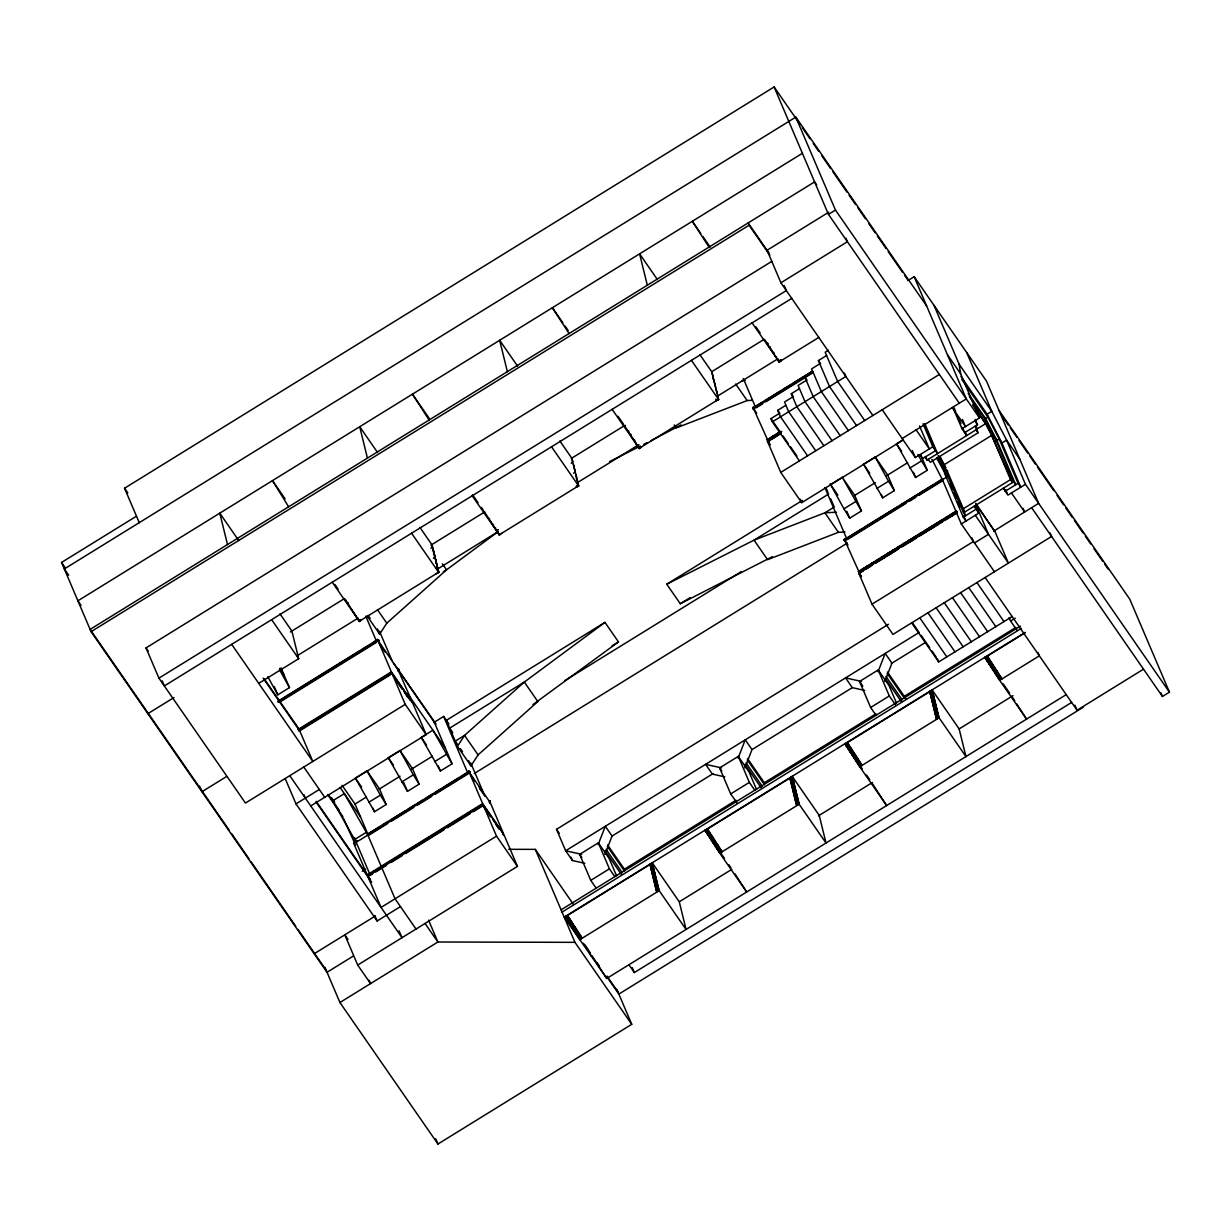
<?xml version="1.0" encoding="UTF-8"?>
<svg xmlns="http://www.w3.org/2000/svg" width="1231" height="1231" viewBox="0 0 1231 1231"><rect width="100%" height="100%" fill="white"/><g stroke="black" fill="none" stroke-linecap="round" stroke-linejoin="round"><path stroke-width="1.5" d="M378.117 639.612L377.809 641.505L377.086 639.551L378.702 640.135L378.102 641.305L377.086 639.551L372.377 643.228M468.365 772.083C468.226 771.314 469.226 773.391 468.811 771.406C470.734 774.745 468.195 769.375 469.088 773.253L434.912 794.364M942.931 478.674L846.497 538.239C842.989 542.086 845.697 539.793 845.205 539.286L861.485 529.238M565.845 916.71L565.721 917.772L567.999 916.218L565.152 916.895L567.337 915.202L582.217 938.207L579.709 939.407M566.599 917.88L566.475 918.942L568.753 917.387L565.906 918.064L567.737 917.095M567.353 919.049L567.229 920.111L569.507 918.572L566.66 919.234L568.491 918.264M568.86 921.388L568.737 922.45L571.015 920.911L568.183 921.573L569.999 920.603M569.614 922.558L569.507 923.619L571.769 922.081L568.937 922.742L570.753 921.773M570.368 923.727L570.261 924.789L572.538 923.25L569.691 923.912L571.507 922.942M571.122 924.896L571.015 925.958L573.292 924.419L570.445 925.081L572.261 924.112M571.892 926.066L571.769 927.128L574.046 925.589L571.199 926.251L573.015 925.281M572.646 927.235L572.523 928.297L574.8 926.758L571.953 927.42L573.784 926.451M574.154 929.574L574.031 930.636L576.308 929.097L573.461 929.759L575.292 928.79M574.908 930.744L574.785 931.805L577.062 930.267L574.231 930.928L576.046 929.959M575.662 931.913L575.554 932.975L577.816 931.436L574.985 932.098L576.8 931.128M576.416 933.083L576.308 934.144L578.57 932.606L575.739 933.267L577.554 932.298M577.17 934.252L577.062 935.314L579.339 933.775L576.493 934.437L578.308 933.467M577.924 935.422L577.816 936.483L580.093 934.945L577.247 935.606L579.062 934.637M579.447 937.76L579.324 938.822L581.601 937.283L578.755 937.945L580.586 936.976M706.532 831.433L706.425 832.495L708.702 830.956L705.855 831.617L707.671 830.663M707.286 832.602L707.179 833.664L709.456 832.125L706.609 832.787L708.425 831.833M708.056 833.772L707.933 834.833L710.21 833.295L707.363 833.956L709.179 833.002M708.81 834.941L708.687 836.003L710.964 834.464L708.117 835.126L709.948 834.172M709.564 836.111L709.441 837.172L711.718 835.634L708.871 836.295L710.702 835.341M710.318 837.28L710.195 838.342L712.472 836.803L709.625 837.465L711.456 836.511M711.826 839.619L711.718 840.696L713.98 839.142L711.149 839.804L712.964 838.85M712.58 840.788L712.472 841.866L714.734 840.311L711.903 840.988L713.718 840.019M713.334 841.958L713.226 843.035L715.503 841.481L712.657 842.158L714.472 841.188M714.088 843.127L713.98 844.204L716.257 842.65L713.411 843.327L715.226 842.358M714.857 844.297L714.734 845.374L717.011 843.82L714.165 844.497L715.98 843.527M715.611 845.466L715.488 846.543L717.765 844.989L714.919 845.666L716.75 844.697M717.119 847.805L716.996 848.882L719.273 847.328L716.427 848.005L718.258 847.036M717.873 848.975L717.75 850.052L720.027 848.498L717.196 849.175L719.012 848.205M718.627 850.144L718.519 851.221L720.781 849.667L717.95 850.344L719.766 849.375M719.381 851.313L719.273 852.391L721.535 850.836L718.704 851.513L720.52 850.544M845.728 743.816L845.605 744.893L847.882 743.339L845.035 744.016L846.866 743.047M846.482 744.986L846.359 746.063L848.636 744.509L845.789 745.186L847.62 744.216M847.236 746.155L847.113 747.232L849.39 745.678L846.559 746.355L848.374 745.386M847.99 747.325L847.882 748.402L850.144 746.848L847.313 747.525L849.128 746.555M848.744 748.494L848.636 749.571L850.898 748.017L848.067 748.694L849.882 747.725M849.498 749.664L849.39 750.741L851.667 749.187L848.821 749.864L850.636 748.894M851.021 752.003L850.898 753.08L853.175 751.525L850.329 752.203L852.144 751.233M851.775 753.172L851.652 754.249L853.929 752.695L851.083 753.372L852.914 752.403M852.529 754.341L852.406 755.419L854.683 753.864L851.837 754.541L853.668 753.572M853.283 755.511L853.16 756.588L855.437 755.034L852.591 755.711L854.422 754.741M854.037 756.68L853.914 757.757L856.191 756.203L853.36 756.88L855.176 755.911M854.791 757.85L854.683 758.927L856.945 757.373L854.114 758.05L855.93 757.08M856.299 760.189L856.191 761.266L858.469 759.712L855.622 760.389L857.438 759.419M857.053 761.358L856.945 762.435L859.223 760.881L856.376 761.558L858.192 760.589M857.822 762.528L857.699 763.605L859.977 762.051L857.13 762.728L858.946 761.758M858.576 763.697L858.453 764.774L860.731 763.22L857.884 763.897L859.715 762.928M859.33 764.866L859.207 765.944L861.485 764.389L858.638 765.067L860.469 764.097M985.662 657.369L985.554 658.447L987.831 656.892L984.985 657.569L987.17 655.877L1002.034 678.881L999.526 680.081L1026.577 719.119M986.416 658.539L986.308 659.616L988.585 658.062L985.739 658.739L987.554 657.769M987.185 659.708L987.062 660.785L989.339 659.231L986.493 659.908L988.308 658.939M987.939 660.893L987.816 661.955L990.093 660.401L987.247 661.078L989.078 660.108M988.693 662.063L988.57 663.124L990.847 661.57L988.001 662.247L989.832 661.278M990.201 664.401L990.078 665.463L992.355 663.909L989.524 664.586L991.34 663.617M990.955 665.571L990.847 666.633L993.109 665.079L990.278 665.756L992.094 664.786M991.709 666.74L991.601 667.802L993.863 666.248L991.032 666.925L992.848 665.956M992.463 667.91L992.355 668.972L994.633 667.417L991.786 668.094L993.602 667.125M993.217 669.079L993.109 670.141L995.387 668.587L992.54 669.264L994.356 668.295M993.986 670.249L993.863 671.31L996.141 669.756L993.294 670.433L995.11 669.464M995.494 672.588L995.371 673.649L997.649 672.111L994.802 672.772L996.633 671.803M996.248 673.757L996.125 674.819L998.403 673.28L995.556 673.942L997.387 672.972M997.002 674.927L996.879 675.988L999.157 674.45L996.325 675.111L998.141 674.142M997.756 676.096L997.649 677.158L999.911 675.619L997.079 676.281L998.895 675.311M998.51 677.265L998.403 678.327L1000.68 676.788L997.833 677.45L999.649 676.481M999.264 678.435L999.157 679.497L1001.434 677.958L998.587 678.62L1000.403 677.65M378.502 640.366C375.778 638.581 380.087 642.228 377.086 640.335M468.965 771.252C469.257 774.961 470.704 769.744 467.488 772.36L367.777 833.941L355.02 804.043L342.064 785.332M378.409 639.905L377.086 639.982L378.686 640.551M278.206 702.332L378.055 640.659L391.366 671.864L412.323 702.116L397.859 669.325M398.69 669.187L398.69 671.126L398.167 669.218M398.259 669.51C398.167 672.711 400.06 669.818 397.89 669.387M490.277 801.289C488.292 803.381 491.923 802.412 489.43 800.966M489.723 800.919C489.753 805.89 489.569 800.504 490.323 801.581M753.341 409.138C752.572 404.26 754.526 412.385 753.541 407.199C752.356 408 755.08 410.385 753.249 407.199M753.634 407.138C753.141 408.292 753.988 409.892 753.772 407.661M844.143 540.07C844.651 538.009 845.405 542.856 844.758 538.763M844.497 540.64C844.004 536.578 845.928 542.871 844.374 539.347M844.912 538.886L844.666 539.732M844.451 540.378L844.912 539.486M844.851 540.901L845.205 539.701M399.152 670.48L398.09 670.787L399.013 669.602M377.809 641.505L377.794 639.535L278.144 701.178M432.066 545.148L432.327 546.225M430.942 548.349L432.42 546.579M433.112 549.411L433.374 550.488M433.466 550.842L433.727 551.903M433.512 553.365L433.804 552.257M434.158 553.673L434.42 554.75M434.512 555.104L434.774 556.166M433.374 558.289L434.866 556.52M435.559 559.366L435.82 560.428M435.912 560.782L436.174 561.844M435.959 563.306L436.251 562.198M436.605 563.629L436.867 564.69M436.959 565.044L437.22 566.106M435.82 568.23L437.297 566.46M438.005 569.307L438.267 570.368M438.344 570.722L438.621 571.8M572.015 458.717L572.277 459.779M572.353 460.132L572.615 461.194M571.23 463.318L572.707 461.548M573.4 464.395L573.661 465.456M573.754 465.81L574.015 466.888M574.108 467.241L574.369 468.303M574.446 468.657L574.708 469.719M574.8 470.073L575.062 471.15M573.677 473.273L575.154 471.504M575.846 474.335L576.108 475.412M576.2 475.766L576.462 476.828M576.262 478.29L576.554 477.182M576.893 478.597L577.154 479.675M577.247 480.028L577.508 481.09M577.601 481.444L577.862 482.506M576.816 486.06L578.293 484.291M711.949 372.27L712.21 373.332M712.303 373.685L712.564 374.763M712.657 375.116L712.918 376.178M712.995 376.532L713.257 377.594M713.057 379.056L713.349 377.948M713.703 379.379L713.965 380.441M714.042 380.794L714.303 381.856M714.395 382.21L714.657 383.287M714.749 383.641L715.011 384.703M715.088 385.057L715.349 386.119M715.442 386.472L715.703 387.55M716.134 389.319L716.396 390.381M716.488 390.735L716.75 391.812M716.842 392.166L717.104 393.228M717.535 394.997L717.796 396.074M717.888 396.428L718.15 397.49M650.476 864.347L650.183 865.455L652.568 864.131L649.922 864.393L652.307 863.069L651.676 863.685M650.83 865.762L650.537 866.87L652.907 865.547L650.276 865.808L652.645 864.485L652.015 865.101M651.184 867.193L650.891 868.301L653.261 866.978L650.63 867.224L652.999 865.916L652.368 866.532M651.538 868.609L651.23 869.717L653.615 868.394L650.968 868.655L653.353 867.332L652.722 867.947M651.876 870.025L651.584 871.133L653.953 869.809L651.322 870.071L653.692 868.747L653.061 869.363M652.23 871.456L651.938 872.564L654.307 871.24L651.676 871.486L654.046 870.179L653.415 870.794M652.584 872.871L652.292 873.979L654.661 872.656L652.03 872.917L654.4 871.594L653.769 872.21M652.922 874.287L652.63 875.395L655 874.072L652.368 874.333L654.738 873.01L654.107 873.625M653.276 875.718L652.984 876.826L655.354 875.503L652.722 875.749L655.092 874.441L654.461 875.056M653.63 877.134L653.338 878.242L655.708 876.918L653.076 877.18L655.446 875.857L654.815 876.472M653.969 878.549L653.676 879.657L656.046 878.334L653.415 878.595L655.784 877.272L655.154 877.888M654.323 879.98L654.03 881.088L656.4 879.765L653.769 880.011L656.138 878.703L655.508 879.319M654.677 881.396L654.384 882.504L656.754 881.181L654.123 881.442L656.492 880.119L655.861 880.734M655.015 882.812L654.723 883.92L657.108 882.596L654.461 882.858L656.846 881.534L656.215 882.15M655.369 884.243L655.077 885.351L657.446 884.027L654.815 884.273L657.185 882.966L656.554 883.581M655.723 885.658L655.431 886.766L657.8 885.443L655.169 885.705L657.539 884.381L656.908 884.997M656.077 887.074L655.769 888.182L658.154 886.859L655.508 887.12L657.893 885.797L657.262 886.412M656.415 888.505L656.123 889.613L658.493 888.29L655.861 888.536L658.231 887.228L657.6 887.843M656.769 889.921L656.477 891.029L658.847 889.705L656.215 889.967L658.585 888.644L657.954 889.259M790.425 777.9L790.133 779.008L792.502 777.684L789.825 777.777L796.626 805.413L798.965 803.966L792.164 776.33L819.215 815.368L826.001 843.004L798.965 803.966M790.779 779.331L790.487 780.439L792.856 779.115L790.225 779.361L792.595 778.038L791.964 778.669M791.118 780.746L790.825 781.854L793.195 780.531L790.564 780.793L792.933 779.469L792.302 780.085M791.471 782.162L791.179 783.27L793.549 781.947L790.918 782.208L793.287 780.885L792.656 781.5M791.825 783.593L791.533 784.701L793.903 783.378L791.271 783.624L793.641 782.3L793.01 782.931M792.164 785.009L791.872 786.117L794.257 784.793L791.61 785.055L793.995 783.732L793.364 784.347M792.518 786.424L792.225 787.532L794.595 786.209L791.964 786.471L794.334 785.147L793.703 785.763M792.872 787.855L792.579 788.963L794.949 787.64L792.318 787.886L794.687 786.563L794.057 787.194M793.226 789.271L792.933 790.379L795.303 789.056L792.656 789.317L795.041 787.994L794.41 788.609M793.564 790.687L793.272 791.795L795.641 790.471L793.01 790.733L795.38 789.41L794.749 790.025M793.918 792.118L793.626 793.226L795.995 791.902L793.364 792.149L795.734 790.825L795.103 791.456M794.272 793.533L793.98 794.641L796.349 793.318L793.718 793.58L796.088 792.256L795.457 792.872M794.611 794.949L794.318 796.057L796.688 794.734L794.057 794.995L796.426 793.672L795.795 794.287M794.964 796.38L794.672 797.488L797.042 796.165L794.41 796.411L796.78 795.088L796.149 795.718M795.318 797.796L795.026 798.904L797.396 797.58L794.764 797.842L797.134 796.519L796.503 797.134M795.657 799.211L795.364 800.319L797.734 798.996L795.103 799.258L797.473 797.934L796.842 798.55M796.011 800.642L795.718 801.75L798.088 800.427L795.457 800.673L797.826 799.35L797.196 799.981M796.365 802.058L796.072 803.166L798.442 801.843L795.811 802.104L798.18 800.781L797.55 801.396M796.703 803.474L796.411 804.582L798.796 803.258L796.149 803.52L798.534 802.197L797.903 802.812M930.374 691.468L930.082 692.576L932.452 691.253L929.82 691.499L932.19 690.176L931.559 690.806M930.713 692.884L930.421 693.992L932.79 692.668L930.159 692.93L932.529 691.607L931.898 692.222M931.067 694.299L930.774 695.407L933.144 694.084L930.513 694.346L932.883 693.022L932.252 693.638M931.421 695.73L931.128 696.838L933.498 695.515L930.867 695.761L933.236 694.438L932.606 695.069M931.759 697.146L931.467 698.254L933.837 696.931L931.205 697.192L933.575 695.869L932.944 696.484M932.113 698.562L931.821 699.67L934.191 698.346L931.559 698.608L933.929 697.285L933.298 697.9M932.467 699.993L932.175 701.101L934.544 699.777L931.913 700.024L934.283 698.7L933.652 699.331M932.806 701.408L932.513 702.516L934.898 701.193L932.252 701.455L934.621 700.131L933.99 700.747M933.16 702.824L932.867 703.932L935.237 702.609L932.606 702.87L934.975 701.547L934.344 702.162M933.513 704.255L933.221 705.363L935.591 704.04L932.96 704.286L935.329 702.963L934.698 703.593M933.852 705.671L933.56 706.779L935.945 705.455L933.298 705.717L935.683 704.394L935.052 705.009M934.206 707.086L933.914 708.194L936.283 706.871L933.652 707.133L936.022 705.809L935.391 706.425M934.56 708.517L934.267 709.625L936.637 708.302L934.006 708.548L936.376 707.225L935.745 707.856M934.914 709.933L934.621 711.041L936.991 709.718L934.36 709.979L936.729 708.656L936.099 709.271M935.252 711.349L934.96 712.457L937.33 711.133L934.698 711.395L937.068 710.072L936.437 710.687M935.606 712.78L935.314 713.888L937.683 712.564L935.052 712.811L937.422 711.487L936.791 712.118M935.96 714.195L935.668 715.303L938.037 713.98L935.406 714.242L937.776 712.918L937.145 713.534M936.299 715.611L936.006 716.719L938.376 715.396L935.745 715.657L938.114 714.334L937.483 714.949M936.653 717.042L936.36 718.15L938.73 716.827L936.099 717.073L938.468 715.75L937.837 716.38M468.734 771.283L469.765 772.114M398.644 670.341L398.982 669.418M381.179 866.285L367.869 835.08L344.341 793.626L332.678 800.827L356.205 842.281L469.334 772.406L482.644 803.612L367.192 874.933L353.605 843.081L357.036 840.588M353.605 843.081L356.113 841.142L354.666 837.772M598.158 844.589L605.298 826.278L612.069 836.034L604.913 854.36M738.092 758.158L745.247 739.831L752.003 749.602L744.863 767.913M878.042 671.711L885.197 653.399L891.952 663.155L884.797 681.466M753.157 409.046L753.941 407.538L753.187 408.63M489.43 801.566L490.2 802.474L490.076 801.181M754.495 408.83L753.649 407.738M753.387 407.384L753.187 408.23M845.759 540.578L844.297 539.932L844.774 538.993M844.497 540.101L845.205 539.286M753.495 407.246L753.033 408.184M367.207 616.1L379.687 634.119L386.796 623.163L446.561 569.815L496.77 532.669M452.793 732.66L449.669 728.152L524.314 682.051L537.824 701.562L478.074 754.911L470.95 765.867L457.44 746.355L464.549 735.399L524.314 682.051L604.944 622.378L618.47 641.905L532.961 704.578M768.221 442.698L767.544 441.714L768.636 438.836L768.513 442.514M768.329 439.836L769.483 439.113M767.744 440.206L769.19 440.129L770.96 437.39L773.853 437.251L775.961 434.989M770.652 438.405L771.822 437.682M768.606 438.913L771.514 438.682L773.299 435.943L771.852 439.175L770.067 438.759M772.991 436.959L774.161 436.236M775.592 434.589C782.993 433.281 774.053 436.743 775.761 434.835L774.191 437.728L772.406 437.313M775.315 435.512L776.484 434.789M773.268 436.036L776.176 435.805L777.961 433.066L781.177 433.42M777.484 433.835L778.654 433.112L777.484 433.835L778.377 434.035M777.653 434.081L779.408 432.989M774.745 435.882L776.515 436.297L778.654 433.112M778.515 434.358L780.285 431.619L781.731 431.558M781.146 431.912L779.823 432.389M861.069 576.37L858.807 573.461L859.9 570.584L860.3 574.061M859.592 571.584L860.761 570.876M859.007 571.953L860.454 571.876L862.239 569.137L865.116 568.999L866.901 566.26L869.778 566.122L871.563 563.383L874.456 563.229L876.226 560.49L879.119 560.351L880.888 557.612L883.781 557.474L885.551 554.735L888.443 554.596L890.228 551.857L893.106 551.703L895.229 549.457M862.931 569.184L861.931 570.153L862.377 569.461M865.424 567.983L864.531 567.783L864.254 568.707L865.424 567.983L863.131 570.922L860.454 571.876M861.931 570.153L863.1 569.43M859.869 570.661L862.793 570.445L864.562 567.706L867.455 567.553L869.563 565.306M867.763 566.552L865.455 569.491L863.67 569.076M870.086 565.106L867.793 568.045L866.008 567.629M871.256 564.383L872.425 563.66M866.901 566.26L870.117 566.599L870.671 564.752M869.363 565.137L872.117 564.675L873.902 561.936L876.78 561.798L878.565 559.059L878.98 560.028M873.595 562.952L877.118 562.29L877.672 560.428M875.918 561.505L879.119 560.351M878.257 560.059L879.426 559.351M880.58 558.628L881.75 557.905M878.534 559.136L881.442 558.92L883.227 556.166L886.105 556.027L887.89 553.288L890.782 553.15L892.552 550.411L895.445 550.272L897.214 547.533L900.107 547.395L901.877 544.641L904.77 544.502L906.555 541.763L909.432 541.625L911.217 538.886L914.094 538.747L915.879 536.008L918.772 535.87L920.542 533.115L923.435 532.977L925.204 530.238L928.097 530.099L929.867 527.36L932.759 527.222L934.529 524.483L937.422 524.344L939.207 521.59L942.084 521.452L943.869 518.713L946.747 518.574L948.532 515.835L951.425 515.697L953.194 512.958L956.087 512.804L956.964 511.434L954.64 512.881M884.089 556.458L881.781 559.397L879.996 558.982M885.797 555.458L886.243 554.781L884.12 557.966L880.888 557.612M885.258 555.75L886.412 555.027M887.582 554.304L888.751 553.581M891.075 552.134L889.921 552.857L890.367 552.18M885.889 555.227L888.782 555.073L890.905 551.903M892.798 551.134L893.244 550.457L891.121 553.642L889.336 553.227M892.244 551.426L893.414 550.703M895.753 549.257L893.444 552.196L891.659 551.78M896.907 548.534L898.076 547.826M894.86 549.057L897.768 548.826L899.553 546.087L899.969 547.056M899.245 547.103L900.415 546.379M901.584 545.656L904.77 544.502M899.522 546.164L902.431 545.949L904.216 543.21L907.109 543.071L908.878 540.332L912.109 540.671L914.233 537.485L913.063 538.209L913.956 538.424M904.908 543.256L903.908 544.21L905.077 543.502L904.185 543.286M903.908 544.21L905.077 543.502M906.247 542.779L907.401 542.055M909.74 540.609L907.109 543.071M912.079 539.178L909.771 542.117L906.893 542.255M908.847 540.409L911.771 540.178L913.54 537.439L914.987 537.378M913.233 538.455L914.402 537.732M915.572 537.008L919.095 536.347L920.542 533.115L921.404 533.408L920.234 534.131L921.404 533.408M911.217 538.886L914.433 539.24L915.325 537.855M913.679 537.762L916.433 537.301L918.203 534.562L921.096 534.423L922.881 531.684L926.097 532.023L928.236 528.853L927.066 529.561L927.959 529.776M917.911 535.577L921.096 534.423M922.573 532.684L923.742 531.977M924.896 531.253L926.066 530.53M921.988 533.054L923.773 533.469L924.312 531.607M922.85 531.761L925.758 531.546L927.543 528.807L930.759 529.145L932.898 525.96L931.729 526.683L932.621 526.899M927.235 529.807L928.405 529.084M930.728 527.653L929.39 528.13L930.205 527.853M930.559 527.407L928.097 530.099M927.682 529.13L930.421 528.653L932.206 525.914L935.098 525.775L936.868 523.037L935.437 526.268L933.652 525.852M931.898 526.93L933.067 526.206M935.391 524.76L933.098 527.699L931.313 527.283M936.56 524.052L937.73 523.329M938.899 522.606L940.069 521.882M934.683 524.806L937.76 524.821L938.314 522.96M936.837 523.113L939.761 522.898L941.53 520.159L944.762 520.498L945.316 518.651M941.223 521.159L942.392 520.451M943.562 519.728L946.747 518.574M941.669 520.482L944.423 520.021L946.193 517.282L949.086 517.128C948.87 513.173 958.195 514.943 950.84 514.481M946.885 517.312L945.9 518.282L947.054 517.559L946.162 517.359M945.9 518.282L947.054 517.559M948.224 516.851L949.393 516.128M951.717 514.681L949.086 517.128M952.886 513.958L954.056 513.235M948.67 516.158L951.763 516.174L953.533 513.435L956.425 513.296L957.303 511.927L955.533 511.511L953.748 514.25M955.671 511.834L955.225 512.527L956.395 511.804M376.855 639.705L378.379 639.766M346.25 601.036L345.68 600.159M348.511 604.544L347.942 603.667M352.297 610.391L351.727 609.514M353.805 612.73L353.235 611.853M354.559 613.9L353.989 613.023M356.067 616.239L355.497 615.362M356.821 617.408L356.251 616.531M358.329 619.747L357.775 618.87M359.098 620.916L360.683 619.562M491.477 522.775L490.907 521.898M493.739 526.283L493.185 525.406M496.016 529.792L495.447 528.915M496.77 530.961L498.355 529.607M497.524 532.131L496.955 531.253M498.278 533.3L497.709 532.423M499.032 534.469L498.463 533.592M632.934 438.667L632.365 437.79M633.688 439.836L633.119 438.959M635.196 442.175L634.627 441.298M635.95 443.345L635.381 442.468M636.704 444.514L636.15 443.637M638.227 446.868L637.658 445.976M638.981 448.038L638.412 447.161M768.344 345.219L767.775 344.341M770.606 348.727L770.037 347.85M772.114 351.066L771.545 350.189M772.868 352.235L772.314 351.358M775.899 356.913L775.33 356.036M777.407 359.252L776.838 358.375M778.161 360.421L777.592 359.544M779.377 361.006L781.193 360.037L778.346 360.714M707.379 828.909L707.933 829.786L705.671 831.325L705.101 830.448L707.271 828.755L722.151 851.76L719.643 852.975L746.694 892.013L734.922 873.795M398.382 670.572L398.229 669.664M716.765 399.613L716.119 400.229L715.857 399.167M791.61 777.238L792.241 776.623L789.871 777.946M377.255 640.212L378.163 639.889M398.398 671.187L399.121 670.31M753.926 407.953L753.587 409.154M754.111 408.261L753.864 409.107M845.389 540.009L845.143 540.855M752.941 407.707L753.941 407.538M139.257 522.667L124.562 488.215L774.114 86.97L800.196 124.608M353.159 956.148L327.031 972.29L91.079 631.688L61.55 562.444L136.472 516.174M926.635 305.95L795.811 117.114L64.32 568.953L68.705 575.277M802.397 153.29L77.907 600.805L81.061 605.36M91.079 631.688L749.11 225.227L748.125 222.949L769.252 253.432M766.928 250.355L828.678 212.224M959.288 403.229L828.463 214.394L835.464 210.07L795.811 117.114M298.517 730.86L391.92 673.157L405.23 704.363L245.461 803.058L158.922 678.143L146.027 647.906L771.806 261.372M872.871 415.509L780.931 282.776L847.405 241.722L845.943 238.291M158.922 678.143L786.332 290.578L784.193 285.546M791.748 298.394L164.339 685.944L162.184 680.897M147.874 713.657L174.002 697.531M290.424 631.949L344.311 598.666M430.85 545.21L484.737 511.927M571.276 458.471L625.163 425.187M763.943 339.448L711.703 371.731L718.673 399.613L716.165 400.814M296.948 655.892L357.498 618.485M437.667 568.968L498.201 531.577M576.739 483.06L638.92 444.653M717.458 396.136L777.992 358.744M907.939 280.545L914.156 276.698L986.493 381.118L1038.625 503.341L993.632 531.177M258.725 683.374L298.671 658.708L291.885 631.057L279.976 613.869M359.298 621.255L438.621 572.261L431.819 544.61M499.247 534.808L578.555 485.814M639.181 448.376L718.504 399.367M779.131 361.929L818.784 337.432M332.262 582.217L359.467 621.501L361.637 619.809M419.925 527.437L431.989 544.856L438.79 572.507L436.282 573.708M472.196 495.77L499.417 535.054L501.586 533.362M571.769 458.163L578.724 486.06L576.216 487.261M612.146 409.338L639.351 448.607L641.52 446.93M752.079 322.891L779.3 362.176L781.47 360.483M443.314 571.815L446.561 569.815L442.391 563.813M681.158 424.895L650.614 440.867M828.448 350.235L825.185 352.251L837.665 381.502L864.716 420.54M856.545 425.587L829.509 386.549L818.415 360.545L826.57 355.513M267.773 676.711L277.791 694.838L289.454 687.621L281.022 667.864M819.8 363.807L811.629 368.838L821.339 391.596L848.39 430.635M812.429 371.147L755.219 406.492L743.309 378.533M278.006 701.516L359.467 651.199M362.622 649.245L367.546 646.198M755.557 406.522L762.081 402.506M765.328 400.49L780.008 391.427M783.224 389.442L789.779 385.395M792.979 383.41L812.583 371.3M768.975 442.929L753.572 408.707L813.152 371.9M279.129 702.47L376.194 642.505M756.126 407.83L762.635 403.799M765.882 401.798L813.137 372.608M806.243 380.379L798.088 385.426L805.012 401.675L832.064 440.713M823.893 445.76L796.857 406.722L791.302 393.72L799.473 388.673M792.687 396.967L784.532 402.014L788.686 411.77L815.738 450.808M807.567 455.839L780.531 416.801L777.746 410.308L785.917 405.261M799.396 460.886L772.36 421.848L770.975 418.602L779.131 413.554M772.36 421.848L845.835 376.471L844.358 373.024M297.964 729.568L391.366 671.864M766.882 439.913L779.762 431.958M299.287 729.444L391.119 672.711L393.258 675.788M774.314 436.02L779.192 433.004M780.316 433.25L767.436 441.206L780.746 472.412L801.704 502.663L903.154 439.99M299.841 730.737L390.073 675.003M781.377 433.297L768.359 441.344L767.805 440.036M226.442 776.607L201.961 791.733L199.545 786.086M769.575 444.637L768.898 443.668M780.746 472.412L939.345 374.439M400.46 906.601L377.132 921.003L295.994 803.889L319.321 789.486M433.897 722.474L443.637 716.442L448.9 724.043M902.154 438.528L966.289 398.906L914.156 276.698M604.944 622.378L446.345 720.35L457.44 746.355M772.437 556.658L680.281 603.729L666.756 584.202L802.458 500.371M355.359 778.084L367.023 770.883L379.517 788.917L386.165 804.52L374.501 811.721L355.359 778.084L361.606 787.101M388.304 757.742L399.967 750.541L412.462 768.559L419.109 784.162L407.446 791.364L388.304 757.742L393.505 765.251M421.248 737.384L432.912 730.183L452.054 763.82L440.39 771.021L421.248 737.384L426.449 744.893M842.235 477.336L830.586 484.537L843.927 508.818L849.729 518.174L861.392 510.973L854.729 495.37L842.235 477.336L861.392 510.973M863.531 464.195L875.179 456.993L887.674 475.028L894.337 490.615L882.673 497.832L863.531 464.195L869.763 473.212M920.619 454.67L927.282 470.273L915.618 477.474L896.476 443.837L902.308 440.236M310.735 805.936L426.188 734.615L412.877 703.424L391.92 673.157M828.678 494.031L754.049 540.147L666.756 584.202M882.196 409.738L915.325 457.563L932.821 446.761L923.019 423.772M965.196 432.05L966.704 435.574L961.98 428.742L979.476 417.94L960.611 373.732L947.439 354.713M354.697 804.243L366.038 797.242M378.994 789.24L400.044 776.222M411.385 769.221L432.45 756.219M854.376 495.601L875.349 482.629M886.643 475.658L907.632 462.702M611.93 645.936L618.47 641.905M680.281 603.729L690.083 597.666M984.708 419.109L987.908 417.14L987.093 414.216L960.949 376.471M975.244 419.417L977.506 424.726L964.689 432.65L962.427 427.342M564.737 680.666L741.339 571.569M368.715 802.35L380.379 795.149L367.023 770.883M401.66 782.008L413.324 774.807L399.967 750.541M434.605 761.65L446.268 754.449M843.927 508.818L855.591 501.617M876.872 488.461L888.536 481.259L875.179 456.993M909.817 468.119L921.48 460.917L917.926 454.439M976.075 429.588L985.631 423.679L973.552 405.122M925.035 457.147L927.066 460.071L977.214 429.096L975.691 425.557M975.814 427.434L978.076 432.743L930.251 462.287L928.22 459.348M947.624 470.95L944.408 472.935L963.258 517.143L965.966 521.052L963.704 515.743M996.017 441.067L999.218 439.082L987.908 417.14L961.826 379.487M379.04 827.232L367.654 834.264L366.299 832.325L354.636 839.527L356.205 842.281M382.302 825.232L387.18 822.216M392.058 819.2L405.076 811.152M408.323 809.152L414.832 805.12M418.094 803.12L422.972 800.104M426.234 798.088L432.743 794.072M435.989 792.056L440.867 789.04M444.129 787.04L458.763 777.992M462.025 775.976L466.903 772.96M864.731 527.222L897.276 507.126M900.523 505.11L933.067 485.014M936.314 482.998L941.207 479.982M994.433 571.753L961.303 523.929L942.454 479.721L947.116 476.843L937.514 458.224M860.254 574.692L844.835 540.455L943.084 479.782M387.734 823.508L368.207 835.572L367.484 834.033M390.981 821.492L413.77 807.428M417.017 805.413L431.666 796.38M847.39 539.578L905.97 503.402M909.217 501.386L915.726 497.37M918.972 495.354L941.761 481.29M474.243 773.53L847.297 543.086M362.314 871.225L365.576 869.209M858.145 571.661L956.395 510.973M490.938 816.784L482.398 804.458L367.53 875.41L368.084 876.718M865.578 567.768L873.718 562.736M880.227 558.72L888.351 553.704M891.613 551.688L901.369 545.656M906.262 542.64L916.018 536.608M919.265 534.608L943.685 519.528M948.562 516.512L956.687 511.481M483.198 804.92L496.508 836.126L381.056 907.432L367.746 876.226L483.198 804.92L504.156 835.172L517.466 866.378L357.698 965.058L370.546 983.6L369.1 980.245M956.949 512.281L858.699 572.954L872.01 604.159L892.967 634.411L1051.582 536.454L1050.12 533.023M972.659 404.937L985.631 423.679L991.663 435.389L1010.528 479.598L962.704 509.126L964.735 512.05L946.639 469.611M369.608 875.764L372.685 873.872M375.763 871.979L386.503 865.331M402.383 855.53L391.104 862.485L390.55 861.192M405.615 853.529L444.283 829.648M447.499 827.663L470.057 813.722M473.273 811.737L482.952 805.766L482.398 804.458M862.885 571.076L859.623 573.092L859.069 571.784M866.132 569.076L872.641 565.044M875.903 563.044L898.676 548.964M901.923 546.964L916.572 537.916M919.834 535.9L942.607 521.836M945.854 519.821L957.241 512.788M860.838 576.4L860.361 575.585M939.545 456.563L965.596 515.697L963.565 512.773L1013.713 481.798L994.863 437.59L986.57 421.494L969.336 396.628M963.258 517.143L976.091 509.219L974.583 505.679M1018.083 483.291L1020.776 487.184L1001.926 442.991L999.218 439.082L1018.083 483.291L1005.25 491.215L1003.742 487.676M961.303 523.929L978.799 513.127L975.783 506.049M966.674 352.497L991.755 411.323L1006.589 440.098L1025.438 484.306L1007.958 495.108L1003.219 488.276M872.01 604.159L973.475 541.502L971.998 538.024M974.49 542.963L988.478 534.316L975.66 504.248M314.182 953.748L375.27 916.018M584.848 863.3L572.415 860.531L565.66 850.775L556.504 829.325L888.443 624.286M918.849 632.611L565.66 850.775L581.648 854.329M339.925 1002.511L437.882 942.007L574.954 942.346L631.749 1024.315L437.959 1144.03L339.925 1002.511L324.969 967.428M596.173 888.167L590.757 880.365L579.663 854.36L598.328 842.835L609.145 858.453L616.531 875.78M737.2 803.289L730.706 793.918L719.612 767.913L738.277 756.388L749.094 772.006L756.48 789.348M876.057 715.288L870.64 707.486L859.546 681.482L878.211 669.956L889.028 685.559L896.43 702.901M611.653 836.295L713.041 773.668M752.279 749.433L852.021 687.821M891.275 663.571L925.604 642.367M911.632 622.886L938.684 661.924L1012.144 616.546M590.757 880.365L609.422 868.84L598.328 842.835M730.706 793.918L749.356 782.393L738.277 756.388M870.64 707.486L889.305 695.961L878.211 669.956M1017.083 630.41L1010.589 621.04L1015.252 618.162M624.379 869.209L735.969 800.288M764.328 782.762L875.903 713.842M904.277 696.331L1015.852 627.41M561.09 909.832L1020.422 626.117M562.059 912.109L1021.391 628.379M1025.161 632.395L564.213 917.141L606.745 978.445L1066.231 694.623M565.167 916.895L652.399 863.008M705.101 830.448L792.333 776.561L799.134 804.212L719.812 853.206L704.932 830.202L716.934 847.513M845.051 744.001L932.282 690.129M984.985 657.569L1025.377 632.626M936.56 718.981L929.774 691.33L936.56 718.981L938.899 717.535L965.95 756.573L959.149 728.921L932.113 689.883L939.068 717.781L859.761 766.775L844.881 743.77L862.254 768.836M679.512 901.646L731.83 869.332M818.461 815.83L872.41 782.501M959.041 728.983L1012.975 695.669M628.918 964.75L634.319 972.567L1071.647 702.424M985.108 577.508L1077.048 710.241L1143.522 669.172M1083.08 707.333L618.854 994.094L606.837 976.752M1031.624 507.664L1162.449 696.5L1169.45 692.176L1129.796 599.22L998.972 410.385M576.185 486.676L578.001 485.399M469.442 771.637L468.226 771.56M609.545 461.61L640.351 446.053M643.782 444.329L647.198 442.591M376.948 640.089L377.948 639.874M377.255 640.628L378.563 640.812M377.44 640.936L378.363 641.059M468.134 771.637L468.903 771.483M468.519 772.376L469.827 772.56M468.703 772.683L469.627 772.806M752.095 400.321L747.155 400.567L676.296 427.911L674.219 424.91M845.02 532.007L838.419 532.315L767.575 559.659L754.049 540.147L824.893 512.804L834.233 507.034L830.756 498.909M469.98 771.883L468.395 771.483M489.369 802.535L489.953 800.935M741.878 380.656L745.17 380.487M780.977 431.666L780.7 432.604L770.975 418.602M836.449 512.234L824.893 512.804L838.419 532.315M899.892 546.579L901 546.025M892.89 550.903L895.445 550.272M871.902 563.86L873.01 563.306M864.085 568.46L864.978 568.676M508.649 849.313L535.3 849.375L573.538 904.554M468.611 771.298L469.796 771.868M861.531 681.451L845.543 677.881L852.298 687.652L864.731 690.422M721.581 767.898L705.594 764.328L712.364 774.084L724.797 776.853M377.578 639.551L378.702 640.135M767.021 343.172L768.036 343.464M769.283 346.68L770.298 346.973M773.068 352.528L774.084 352.82M627.825 430.773L628.856 431.081M630.103 434.281L631.118 434.589M633.873 440.129L634.904 440.436M488.645 518.389L489.661 518.682M492.415 524.237L493.446 524.529M494.693 527.745L495.708 528.037M496.201 530.084L497.216 530.376M347.188 602.498L348.204 602.79M357.021 617.7L358.036 617.993M358.529 620.039L359.544 620.332M768.852 443.006L767.498 441.052L769.806 444.622M469.288 771.483L469.95 772.314M398.675 670.695L398.444 669.172M802.366 127.747L809.967 138.718M813.229 143.427L818.661 151.275M821.923 155.968L830.617 168.524M832.787 171.648L846.913 192.036M849.082 195.175L855.591 204.592M857.776 207.716L865.378 218.703M868.624 223.396L875.149 232.813M877.318 235.952L886.012 248.493M888.197 251.647L902.385 272.113M904.554 275.267L907.832 279.991M1001.649 415.416L1008.158 424.818M1010.343 427.957L1016.852 437.359M1019.022 440.498L1027.716 453.054M1029.885 456.178L1035.317 464.025M1037.502 467.165L1053.782 490.677M1057.044 495.385L1063.569 504.802M1065.738 507.926L1072.263 517.343M1074.432 520.482L1083.126 533.023M1085.296 536.162L1090.728 543.994M1093.99 548.703L1102.668 561.244M1104.853 564.383L1108.1 569.091M933.99 305.319L959.087 364.161L991.755 411.323L987.093 414.216L1001.926 442.991L1006.589 440.098L1019.776 459.132M968.197 393.474L985.585 418.571L996.895 440.513L1015.744 484.722L1013.713 481.798M994.863 437.59L996.895 440.513M1010.528 479.598L1012.544 482.521L991.663 435.389L943.854 464.918L945.885 467.842L940.069 456.578M835.464 210.07L979.476 417.94M1025.438 484.306L1169.45 692.176M816.707 184.927L814.599 181.88L90.109 629.41L229.32 830.356M974.814 420.833L977.506 424.726M975.183 426.172L977.214 429.096M976.045 429.819L978.076 432.743M952.286 407.553L965.473 426.588L962.457 419.509M1011.451 492.954L1024.638 511.988L1023.13 508.449M975.706 503.387L994.786 531.407M976.229 504.618L995.11 531.9L1008.42 563.106L975.306 515.281M932.821 446.761L937.56 453.593L924.727 423.526M974.06 506.295L978.799 513.127M916.141 429.881L929.328 448.915L919.526 425.926M947.116 476.843L936.576 457.747M919.988 454.685L922.696 458.578L935.529 450.669L924.219 424.141M749.11 225.227L769.852 255.171M896.476 443.837L901.677 451.362M942.977 520.082L942.084 521.452M940.638 521.529L939.207 521.59M976.937 582.555L1003.988 621.593M818.415 360.545L820.569 363.668M968.782 587.602L995.817 626.641M926.651 530.176L925.204 530.238M960.611 592.634L987.662 631.672M917.326 535.931L916.433 537.301M807.028 380.256L804.859 377.132L813.183 396.644L840.219 435.682M700.731 233.428L692.314 221.288L709.01 247.108M702.839 236.46L710.195 247.092M952.455 597.681L979.491 636.719M906.555 541.763L906.97 542.748M755.772 326.677L760.096 332.924M764.589 339.402L779.3 362.176M998.972 677.742L984.815 657.323L999.695 680.328L1039.364 655.831L1037.918 652.476M1003.265 683.944L1009.712 693.253M944.285 602.728L971.336 641.766M903.323 544.579L902.431 545.949M898.661 547.456L897.214 547.533M791.302 393.72L793.472 396.844M936.129 607.76L963.165 646.798M892.552 550.411L892.967 551.38M887.89 553.288L886.997 554.658M927.959 612.807L955.01 651.845M885.551 554.735L885.966 555.704M884.674 556.104L883.366 556.504M830.109 483.875L837.865 495.062M777.746 410.308L779.915 413.431M919.803 617.854L946.839 656.892M875.333 561.859L874.456 563.229M871.563 563.383L871.979 564.352M782.87 435.774L788.286 443.591M790.44 446.699L796.934 456.07M912.417 622.763L918.895 632.134M921.065 635.258L929.713 647.752M931.882 650.876L936.206 657.123M753.572 408.707L756.711 413.247M844.835 540.455L847.99 544.994M735.707 384.057L747.155 400.567M657.477 279.652L639.597 253.848L647.321 285.223M699.808 354.543L711.872 371.962M691.453 360.344L718.673 399.613M887.459 672.049L905.77 698.485M887.243 673.495L904.477 698.377M885.981 676.481L902.154 699.824M886.074 679.62L901.169 701.393M889.305 695.961L895.799 705.317M859.546 681.482L862.793 686.159M562.89 322.907L552.38 307.735L569.061 333.555M564.998 325.938L568.153 330.493M847.39 742.555L862.1 765.328L859.592 766.528L886.628 805.566L871.917 782.808M617.993 416.232L623.394 424.049M624.471 425.603L639.351 448.607M866.547 775.038L869.778 779.7M517.543 366.099L499.663 340.295L507.372 371.67M559.859 440.99L571.938 458.409M551.519 446.776L578.724 486.06M747.509 758.496L764.759 783.378M747.294 759.927L764.543 784.824M746.048 762.928L762.204 786.255M745.063 764.513L761.22 787.84M749.356 782.393L754.772 790.21M719.612 767.913L721.781 771.037M429.265 418.463L412.431 394.166L429.127 420.002M472.642 494.877L478.043 502.679M481.29 507.372L483.46 510.496M720.15 852.175L724.459 858.376M728.752 864.593L730.906 867.686M377.594 452.531L359.714 426.726L367.423 458.101M650.06 864.454L656.677 891.86L659.016 890.413L686.067 929.451L679.266 901.8L652.23 862.762L659.185 890.659L579.878 939.653L564.998 916.649L580.216 938.622M411.569 533.223L438.79 572.507M607.575 844.928L624.809 869.825M607.36 846.374L624.594 871.256M606.098 849.375L622.255 872.702M605.113 850.944L621.286 874.287M609.422 868.84L614.823 876.641M579.663 854.36L581.832 857.484M556.504 829.325L559.397 833.495M377.44 609.653L386.796 623.163M478.074 754.911L464.549 735.399L455.208 741.154L457.301 744.155M368.1 615.408L370.192 618.408M460.409 748.663L462.502 751.664M285.115 498.832L272.482 480.613L288.639 506.772M378.055 640.659L436.066 724.151M469.334 772.406L490.292 802.658L503.602 833.864L482.644 803.612M393.274 662.986L434.312 722.212L452.054 763.82M379.394 643.29L381.533 646.367M470.657 775.038L472.796 778.115M479.198 787.363L481.336 790.456M379.948 644.582L385.288 652.292M471.211 776.346L474.427 780.962M479.751 788.671L485.091 796.38M606.96 976.045L617.885 991.817M567.522 919.988L571.892 926.297M576.123 932.406L579.539 937.33M584.787 944.9L590.465 953.102M597.02 962.565L599.189 965.72M334.863 584.433L338.094 589.126M583.432 943.269L587.741 949.486M407.615 693.668L445.407 748.217M395.397 678.881L401.798 688.114M403.937 691.207L410.338 700.454M493.062 819.877L499.478 829.125M395.951 680.174L402.352 689.422M404.491 692.499L407.692 697.131M482.952 805.766L485.076 808.844M487.214 811.921L490.415 816.553M495.754 824.247L498.955 828.878M405.23 704.363L426.188 734.615M496.508 836.126L517.466 866.378M238.706 540.501L219.78 513.173L227.489 544.548M271.636 619.67L298.671 658.708M279.591 668.402L283.899 674.634M340.048 787.425L360.56 817.045M264.326 678.989L298.948 728.952L312.812 761.45L231.674 644.336M263.142 678.143L299.918 731.229M124.562 488.215L127.809 492.923M425.034 923.465L437.882 942.007L428.573 920.173M331.401 797.534L334.678 802.273M328.385 794.641L339.187 810.213M327.6 794.549L342.926 816.676M303.78 767.036L324.738 797.288M416.001 929.051L395.043 898.784L381.733 867.578M355.544 845.128L343.341 818.138M316.229 801.381L370.439 879.611M367.746 876.226L370.1 879.642M316.105 802.073L371.685 882.288M289.777 775.684L402.014 937.683L399.044 930.759M146.027 647.906L148.197 651.03M348.004 939.468L344.803 934.837L357.698 965.058M61.55 562.444L64.828 567.183M231.49 833.495L248.924 858.669M251.109 861.808L295.779 926.297M297.964 929.451L326.061 970.013M1011.867 696.361L1014.806 700.916M1016.775 703.947L1025.592 717.596M484.537 512.05L499.417 535.054M592.034 955.687L606.745 978.445M344.588 598.497L359.467 621.501M921.48 460.917L927.282 470.273M888.536 481.259L894.337 490.615M413.324 774.807L419.109 784.162M380.379 795.149L386.165 804.52M860.515 575.077L861.469 576.708M769.252 443.329L770.206 444.945M279.437 669.51L289.454 687.621M985.4 422.218L993.694 438.313M938.914 456.301L945.87 469.811M938.084 455.685L944.716 468.565L963.565 512.773M931.975 459.409L942.454 479.721M844.22 539.994L844.62 540.886M1160.956 692.991L1162.449 696.5M1005.696 489.815L1007.204 493.339M954.117 407.892L955.625 411.431M957.887 416.74L960.919 423.818M952.932 407.538L961.98 428.742M1074.863 705.101L1077.048 710.241M1009.112 617.577L1010.589 621.04M950.132 483.906L952.394 489.215M953.902 492.754L956.164 498.063M957.672 501.602L959.934 506.895M774.114 86.97L828.463 214.394M925.558 456.532L927.066 460.071M912.309 450.484L915.325 457.563M913.402 472.273L915.618 477.474M881.196 494.354L882.673 497.832M767.067 250.278L780.931 282.776M937.283 658.677L938.684 661.924M846.774 511.234L849.729 518.174M826.016 487.799L828.017 492.477M824.893 487.568L846.497 538.239M800.227 499.201L801.704 502.663M632.165 967.52L634.319 972.567M571.015 857.238L572.415 860.531M616.793 989.247L631.749 1024.315M589.818 952.825L591.249 956.179M535.3 849.375L574.954 942.346M502.679 833.741L503.233 835.033M470.765 762.989L483.429 792.687M468.734 760.681L470.95 765.867M443.637 716.442L467.488 772.36M438.174 765.82L440.39 771.021M379.502 631.241L392.166 660.939M377.471 628.918L379.687 634.119M391.119 672.711L391.673 674.019M365.776 616.146L376.209 640.597M403.753 782.701L407.446 791.364M373.024 808.259L374.501 811.721M355.928 841.635L369.515 873.487M374.978 915.972L377.132 921.003M274.313 686.713L277.791 694.838M303.857 794.657L305.334 798.134M285.253 778.7L295.994 803.889M435.712 1138.767L437.959 1144.03M985.585 418.571L986.57 421.494M959.087 364.161L960.611 373.732M568.106 920.219L567.983 921.28L570.261 919.742L569.691 918.865L568.106 920.219M573.4 928.405L573.277 929.467L575.554 927.928L574.985 927.051L573.4 928.405M578.693 936.591L578.57 937.653L580.847 936.114L580.278 935.237L578.693 936.591M711.072 838.449L710.949 839.511L713.226 837.972L712.657 837.095L711.072 838.449M716.365 846.636L716.242 847.713L718.519 846.159L717.95 845.282L716.365 846.636M850.252 750.833L850.144 751.91L852.421 750.356L851.852 749.479L850.252 750.833M855.545 759.019L855.437 760.096L857.699 758.542L857.145 757.665L855.545 759.019M989.447 663.232L989.324 664.294L991.601 662.74L991.032 661.863L989.447 663.232M994.74 671.418L994.617 672.48L996.895 670.941L996.325 670.049L994.74 671.418"/></g></svg>
